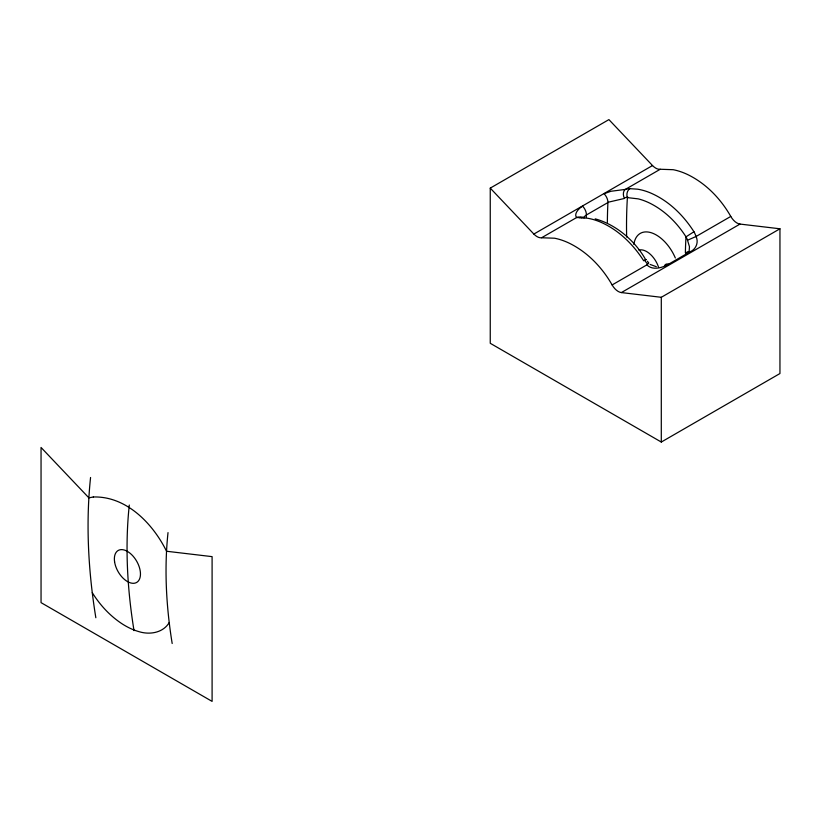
<?xml version="1.0" encoding="UTF-8"?>
<svg xmlns="http://www.w3.org/2000/svg" width="821" height="821" viewBox="0 0 821 821"><rect width="100%" height="100%" fill="white"/><g stroke="black" fill="none" stroke-linecap="round" stroke-linejoin="round"><path stroke-width="1.23" d="M689.127 251.442L689.466 246.69L687.516 240.235L696.054 236.489L730.782 216.436A11.987 6.917 60 0 0 740.019 224.071L779.95 228.792L779.95 373.534L661.295 442.047L490.25 343.291L490.25 188.122L608.905 119.609L652.521 165.544A11.987 6.917 60 0 0 660.248 169.259L673.179 169.701A90.197 52.072 60 0 1 687.239 174.36C705.803 183.227 720.674 198.692 730.782 216.436M645.809 259.949C635.639 241.518 616.592 224.646 595.184 218.858M583.423 217.596L585.66 215.4L608.689 202.11L624.463 198.446A6.322 4.146 76.8 0 1 625.263 189.456L660.248 169.259M169.229 622.544C163.215 632.796 149.833 635.013 139.201 631.708A77.523 44.755 60 0 1 122.668 624.196C110.25 616.222 100.039 605.139 92.27 592.659M685.751 254.274A7.83 4.516 60 0 1 690.04 251.79C696.054 249.389 698.876 242.328 696.054 236.489M652.521 165.544L533.866 234.057L490.25 188.122M533.866 234.057A11.987 6.917 60 0 0 541.593 237.762L576.588 217.565A6.322 5.685 -89.9 0 1 581.904 217.893M541.593 237.762L554.524 238.213A90.197 52.072 60 0 1 568.584 242.872C587.148 251.729 602.009 267.205 612.127 284.938L646.856 264.885A6.383 0.616 -36 0 0 648.128 263.018M646.856 264.885C652.695 270.776 662.26 267.82 668.54 264.208L690.04 251.79M612.127 284.938A11.987 6.917 60 0 0 621.364 292.574L740.019 224.071M621.364 292.574L661.295 297.294L779.95 228.792M646.26 259.508L643.685 260.77C633.032 244.094 618.151 229.5 599.72 221.752A89.746 51.815 60 0 0 587.374 218.212L579.667 217.688A6.773 5.285 88.2 0 1 584.213 217.822M656.328 266.702L650.119 264.444M576.588 217.565C573.469 213.768 579.195 208.082 582.592 206.163A8.292 4.782 60 0 1 586.42 214.979A526.979 304.252 60 0 0 586.297 217.411M647.43 261.252L648.097 262.104M661.295 297.294L661.295 442.047M629.964 188.625A29.484 13.064 -36.5 0 0 625.284 189.415L610.886 191.283L604.092 193.746A8.292 4.782 60 0 1 607.92 202.561A526.979 304.252 60 0 0 607.366 222.286M693.981 231.738A31.701 31.526 -32.3 0 1 696.054 236.489M685.381 252.837A430.42 248.506 60 0 1 685.997 236.838C677.079 222.789 664.774 210.597 649.791 203.146A82.942 47.885 60 0 0 638.215 198.867L627.377 197.615A6.773 5.285 88.2 0 1 629.943 188.666L637.65 189.189A89.746 51.815 60 0 1 649.986 192.73C668.427 200.468 683.298 215.071 693.95 231.748L685.997 236.838A25.123 25.051 86.9 0 1 687.557 240.225M626.649 237.012A513.382 296.402 60 0 1 627.388 197.615M624.925 197.799A21.941 7.225 -38.5 0 1 627.829 197.102M638.871 250.087A18.462 10.652 60 0 1 658.565 267.266M633.874 244.473A32.019 18.483 60 0 1 651.474 232.805A32.019 18.483 60 0 1 675.334 257.999M580.088 217.647A29.484 1.55 -3.1 0 1 576.917 217.534M664.692 265.45A7.83 4.516 60 0 1 668.54 264.208M647.42 263.941A31.701 10.386 53.7 0 1 644.536 260.185M134.018 630.631A471.993 272.5 60 0 1 129.287 505.048M95.841 617.741A527.123 304.334 60 0 1 90.567 477.483M172.184 643.52A416.852 240.676 60 0 1 168.018 532.603M93.317 496.982L88.884 497.834L41.05 447.466L41.05 602.635L212.095 701.391L212.095 556.638L166.54 551.25C152.911 523.603 126.321 495.976 93.317 496.982M114.601 561.923A18.462 10.652 60 0 0 135.958 582.797A18.462 10.652 60 0 0 131.688 554.698A18.462 10.652 60 0 0 114.601 561.923"/></g></svg>
